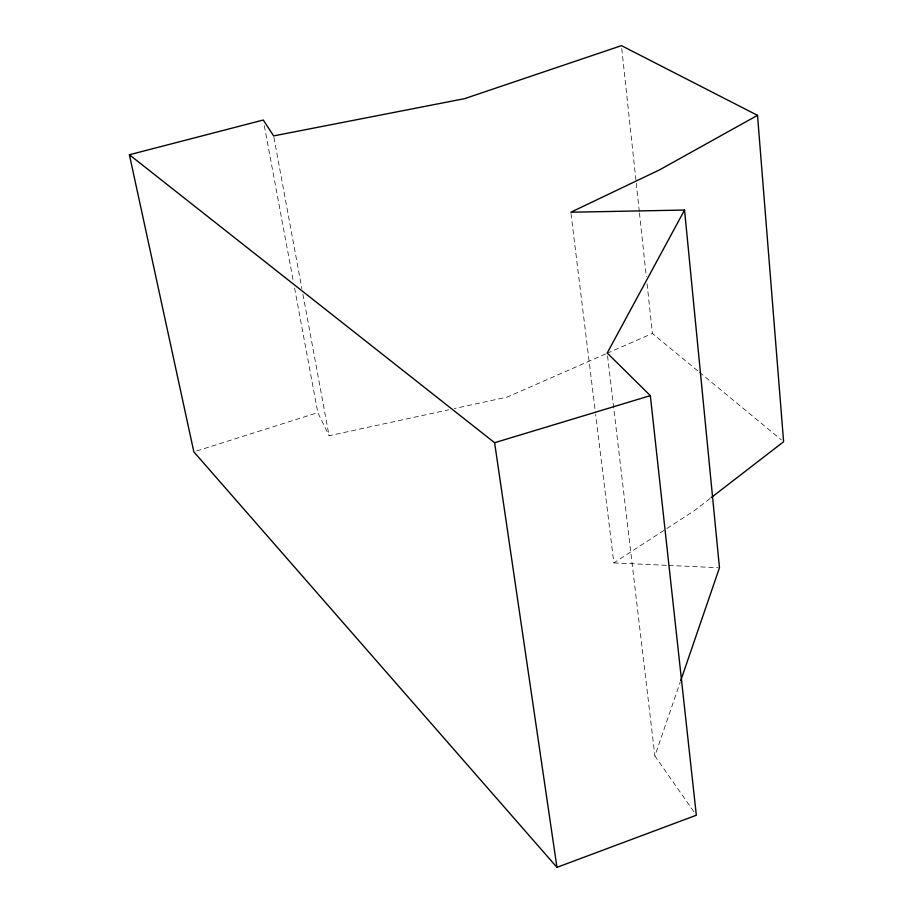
<?xml version="1.0" encoding="UTF-8"?>
<svg xmlns="http://www.w3.org/2000/svg" width="913" height="913" viewBox="0 0 913 913"><rect width="100%" height="100%" fill="white"/><g stroke="black" fill="none" stroke-linecap="round" stroke-linejoin="round"><path stroke-width="0.68" stroke-dasharray="4.57 3.42" d="M693.891 811.76L654.883 755.953L680.253 682.022M710.017 498.566L694.405 510.629L613.856 562.91L595.641 414.434M605.707 353.924L507.092 397.109L454.24 408.579M607.008 353.354L652.418 333.462L698.331 371.351M196.546 451.011L317.815 412.63L329.079 435.752L448.682 409.789M613.856 562.91L667.369 565.364M668.773 565.432L718.063 567.703M699.426 372.253L781.414 439.918M264.302 125.64L293.541 282.437M294.579 288.029L317.815 412.63M273.911 137.304L301.883 288.634M302.922 294.237L329.079 435.752M571.013 213.642L595.47 413.018M607.544 355.842L654.883 755.953M621.753 48.48L636.099 181.755M636.247 183.182L639.305 211.531M639.454 212.946L646.313 276.753M647.077 283.84L652.418 333.462"/><path stroke-width="1.37" d="M680.721 680.676L719.467 567.76L684.545 210.047L570.842 212.227L659.574 169.852L757.516 115.346L783.605 441.732L711.124 497.711M684.545 210.047L607.213 353.023L650.341 395.626L696.334 815.241L556.953 867.35L193.853 451.867L129.395 154.754L263.252 120.037L273.649 135.9L464.58 98.661L621.456 45.65L757.516 115.346M129.395 154.754L494.606 442.714L650.341 395.626M494.606 442.714L556.953 867.35"/></g></svg>
